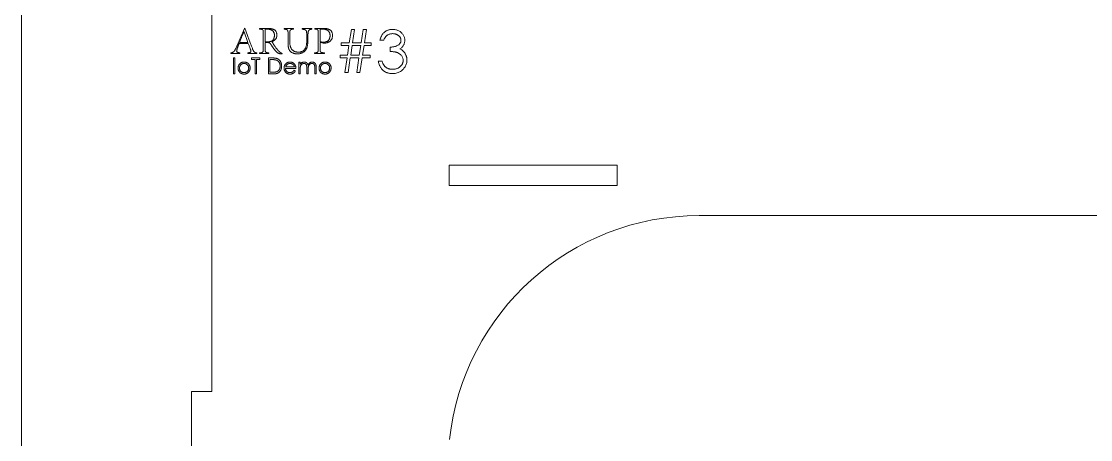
# Model space of a CAD drawing. Header units: millimetres. Extents: x 66 to 8082, y 89 to 5825.
# Drawn here: x 66 to 704, y 1328 to 1578 of the extents above; entities that cross this region are included whole.
import ezdxf

# ---------------------------------------------------------------- set-up
doc = ezdxf.new("R2010")
doc.units = ezdxf.units.MM
for name, color, linetype in [('CUT THROUGH- Inside Line', 5, 'Continuous'), ('CUT THROUGH- Outside Line', 3, 'Continuous'), ('FILL- 3mm', 1, 'Continuous')]:
    doc.layers.add(name, color=color, linetype=linetype)

msp = doc.modelspace()

# ---------------------------------------------------------------- linework, layer by layer
at = {"linetype": 'Continuous', "lineweight": 0}
msp.add_line((65.98, 3019.91), (65.98, 838.4), dxfattribs=at)
at = {"layer": 'CUT THROUGH- Inside Line', "linetype": 'Continuous', "lineweight": 15}
for p, q in [((421.73, 1492.32), (321.48, 1492.32)), ((321.48, 1492.32), (321.48, 1480.07)), ((421.73, 1480.07), (421.73, 1492.32)), ((321.48, 1480.07), (421.73, 1480.07))]:
    msp.add_line(p, q, dxfattribs=at)
at = {"layer": 'CUT THROUGH- Outside Line', "linetype": 'Continuous', "lineweight": 15}
for p, q in [((179.61, 1582.2), (179.61, 1357.2)), ((470.73, 1462.2), (1064.49, 1462.2)), ((167.61, 1357.2), (167.61, 1057.2)), ((179.61, 1357.2), (167.61, 1357.2))]:
    msp.add_line(p, q, dxfattribs=at)
msp.add_arc((470.73, 1312.2), 150, 90, 173.78945, dxfattribs=at)
at = {"layer": 'FILL- 3mm', "linetype": 'Continuous', "lineweight": 15}
for p, q in [((199.12, 1574), (193.95, 1562.04)), ((198.88, 1571.91), (198.93, 1571.91)), ((198.93, 1571.91), (201.25, 1565.54)), ((199.41, 1574.12), (199.12, 1574)), ((201.01, 1569.72), (199.41, 1574.12)), ((213.64, 1573.9), (208.26, 1573.9)), ((208.26, 1573.9), (208.26, 1573.59)), ((210.44, 1571.26), (210.45, 1561.69)), ((211.52, 1565.98), (211.52, 1572.9)), ((228.47, 1573.88), (222.89, 1573.88)), ((222.89, 1573.88), (222.89, 1573.51)), ((225.19, 1571.06), (225.2, 1565.08)), ((226.27, 1565.81), (226.27, 1571.06)), ((228.46, 1573.51), (228.47, 1573.88)), ((239.51, 1573.88), (233.65, 1573.88)), ((233.65, 1573.88), (233.65, 1573.51)), ((239.5, 1573.51), (239.51, 1573.88)), ((246.62, 1573.9), (241.16, 1573.9)), ((241.16, 1573.9), (241.16, 1573.59)), ((243.24, 1571.22), (243.25, 1561.75)), ((244.32, 1566.1), (244.32, 1572.84)), ((261.8, 1565.36), (263, 1573.41)), ((263, 1573.41), (264.95, 1573.41)), ((264.95, 1573.41), (263.74, 1565.36)), ((268.88, 1565.36), (270.09, 1573.41)), ((270.09, 1573.41), (272.04, 1573.41)), ((272.04, 1573.41), (270.83, 1565.36)), ((195.95, 1564.9), (201.46, 1564.91)), ((201.25, 1565.54), (196.24, 1565.54)), ((212.96, 1565.98), (211.52, 1565.98)), ((211.52, 1561.69), (211.52, 1565.57)), ((236.42, 1567.94), (236.42, 1566.69)), ((237.05, 1566.8), (237.06, 1567.94)), ((244.32, 1561.7), (244.32, 1565.6)), ((244.32, 1565.6), (246.26, 1565.15)), ((256.88, 1565.36), (261.8, 1565.36)), ((256.88, 1563.75), (256.88, 1565.36)), ((263.74, 1565.36), (268.88, 1565.36)), ((270.83, 1565.36), (274.93, 1565.36)), ((274.93, 1565.36), (274.93, 1563.75)), ((282.34, 1566.97), (280.08, 1566.97)), ((191.09, 1559.35), (191.09, 1558.98)), ((191.09, 1558.98), (196.5, 1558.98)), ((196.5, 1558.98), (196.5, 1559.35)), ((201.2, 1559.35), (201.2, 1558.98)), ((201.2, 1558.98), (206.66, 1558.98)), ((206.66, 1558.98), (206.66, 1559.35)), ((208.14, 1559.35), (208.14, 1558.98)), ((208.14, 1558.98), (213.74, 1558.98)), ((213.74, 1558.98), (213.74, 1559.35)), ((221.7, 1558.74), (221.78, 1558.93)), ((241.01, 1559.35), (241.01, 1558.98)), ((241.01, 1558.98), (246.96, 1558.98)), ((246.96, 1558.98), (246.96, 1559.35)), ((256.24, 1557.95), (260.68, 1557.95)), ((256.24, 1556.34), (256.24, 1557.95)), ((261.55, 1563.75), (256.88, 1563.75)), ((260.68, 1557.95), (261.55, 1563.75)), ((263.5, 1563.75), (262.63, 1557.95)), ((262.63, 1557.95), (267.77, 1557.95)), ((268.64, 1563.75), (263.5, 1563.75)), ((267.77, 1557.95), (268.64, 1563.75)), ((270.59, 1563.75), (269.72, 1557.95)), ((269.72, 1557.95), (274.28, 1557.95)), ((274.93, 1563.75), (270.59, 1563.75)), ((274.28, 1557.95), (274.28, 1556.34)), ((286.21, 1560.2), (286.21, 1562.78)), ((192.55, 1556.33), (193.4, 1556.33)), ((192.55, 1546.81), (192.55, 1556.33)), ((193.4, 1556.33), (193.4, 1546.81)), ((203.42, 1556.33), (208.42, 1556.33)), ((203.42, 1555.35), (203.42, 1556.33)), ((205.49, 1555.35), (203.42, 1555.35)), ((205.49, 1546.81), (205.49, 1555.35)), ((206.35, 1555.35), (206.35, 1546.81)), ((208.42, 1555.35), (206.35, 1555.35)), ((208.42, 1556.33), (208.42, 1555.35)), ((213.55, 1556.33), (215.48, 1556.33)), ((213.55, 1546.81), (213.55, 1556.33)), ((214.41, 1555.35), (214.41, 1547.78)), ((215.08, 1555.35), (214.41, 1555.35)), ((231.63, 1553.77), (232.48, 1553.77)), ((231.63, 1546.81), (231.63, 1553.77)), ((232.48, 1553.77), (232.48, 1552.56)), ((260.44, 1556.34), (256.24, 1556.34)), ((259.14, 1547.63), (260.44, 1556.34)), ((262.39, 1556.34), (261.09, 1547.63)), ((267.53, 1556.34), (262.39, 1556.34)), ((266.23, 1547.63), (267.53, 1556.34)), ((269.48, 1556.34), (268.17, 1547.63)), ((274.28, 1556.34), (269.48, 1556.34)), ((279.12, 1554.4), (281.37, 1554.4)), ((193.4, 1546.81), (192.55, 1546.81)), ((206.35, 1546.81), (205.49, 1546.81)), ((216.5, 1546.81), (213.55, 1546.81)), ((214.41, 1547.78), (215.5, 1547.78)), ((229.92, 1550.1), (223.69, 1550.1)), ((223.78, 1550.96), (229.06, 1550.96)), ((228.79, 1549), (229.55, 1548.6)), ((232.48, 1546.81), (231.63, 1546.81)), ((232.48, 1549.73), (232.48, 1546.81)), ((236.39, 1546.81), (236.39, 1550.34)), ((237.24, 1546.81), (236.39, 1546.81)), ((237.24, 1549.51), (237.24, 1546.81)), ((241.15, 1546.81), (241.15, 1550.58)), ((242.01, 1546.81), (241.15, 1546.81)), ((242.01, 1550.58), (242.01, 1546.81)), ((261.09, 1547.63), (259.14, 1547.63)), ((268.17, 1547.63), (266.23, 1547.63))]:
    msp.add_line(p, q, dxfattribs=at)
for points, knots in [([(196.24, 1565.54), (196.44, 1566.05), (196.85, 1567.1), (197.49, 1568.69), (198.17, 1570.3), (198.65, 1571.37), (198.88, 1571.91)], [0, 0, 0, 0, 0.239737, 0.490038, 0.745473, 1, 1, 1, 1]), ([(208.26, 1573.59), (208.37, 1573.59), (208.59, 1573.58), (208.9, 1573.55), (209.19, 1573.51), (209.43, 1573.45), (209.65, 1573.38), (209.83, 1573.31), (209.98, 1573.21), (210.1, 1573.11), (210.2, 1572.98), (210.27, 1572.82), (210.34, 1572.63), (210.39, 1572.41), (210.42, 1572.17), (210.44, 1571.89), (210.45, 1571.58), (210.45, 1571.37), (210.44, 1571.26)], [0, 0, 0, 0, 0.089186, 0.170664, 0.243625, 0.309343, 0.367389, 0.418052, 0.463292, 0.503694, 0.54379, 0.589223, 0.640229, 0.697066, 0.761835, 0.833317, 0.912662, 1, 1, 1, 1]), ([(211.52, 1572.9), (211.52, 1572.95), (211.52, 1573.05), (211.53, 1573.17), (211.55, 1573.27), (211.58, 1573.36), (211.64, 1573.43), (211.7, 1573.44), (211.73, 1573.44)], [0, 0, 0, 0, 0.238334, 0.438584, 0.593058, 0.707364, 0.867753, 1, 1, 1, 1]), ([(211.73, 1573.44), (211.79, 1573.45), (211.95, 1573.47), (212.22, 1573.48), (212.58, 1573.49), (212.84, 1573.49), (212.98, 1573.49)], [0, 0, 0, 0, 0.157258, 0.374293, 0.657019, 1, 1, 1, 1]), ([(212.98, 1573.49), (213.13, 1573.49), (213.43, 1573.49), (213.86, 1573.44), (214.27, 1573.37), (214.65, 1573.28), (215.01, 1573.15), (215.35, 1573), (215.66, 1572.82), (215.95, 1572.6), (216.21, 1572.36), (216.44, 1572.08), (216.63, 1571.77), (216.78, 1571.43), (216.91, 1571.05), (217, 1570.64), (217.05, 1570.2), (217.06, 1569.89), (217.07, 1569.74)], [0, 0, 0, 0, 0.071695, 0.140422, 0.20541, 0.267571, 0.327331, 0.385887, 0.442601, 0.498856, 0.554935, 0.610907, 0.667717, 0.726994, 0.789325, 0.855467, 0.925512, 1, 1, 1, 1]), ([(218.54, 1570.1), (218.53, 1570.29), (218.51, 1570.64), (218.42, 1571.15), (218.29, 1571.61), (218.12, 1572.02), (217.9, 1572.39), (217.63, 1572.7), (217.32, 1572.97), (216.97, 1573.19), (216.6, 1573.37), (216.21, 1573.53), (215.81, 1573.65), (215.39, 1573.75), (214.97, 1573.83), (214.54, 1573.88), (214.09, 1573.91), (213.79, 1573.9), (213.64, 1573.9)], [0, 0, 0, 0, 0.0780559, 0.1500811, 0.2173398, 0.2802933, 0.3400858, 0.3977363, 0.4549608, 0.5131013, 0.5724732, 0.6311642, 0.6908321, 0.7505059, 0.8113509, 0.8725118, 0.9358154, 1, 1, 1, 1]), ([(222.89, 1573.51), (223.01, 1573.5), (223.24, 1573.48), (223.57, 1573.45), (223.87, 1573.39), (224.13, 1573.34), (224.36, 1573.26), (224.55, 1573.18), (224.71, 1573.09), (224.84, 1572.98), (224.94, 1572.84), (225.02, 1572.68), (225.09, 1572.49), (225.14, 1572.26), (225.17, 1572), (225.2, 1571.72), (225.2, 1571.4), (225.2, 1571.17), (225.19, 1571.06)], [0, 0, 0, 0, 0.090003, 0.173003, 0.247225, 0.313439, 0.371782, 0.423583, 0.468644, 0.508396, 0.547847, 0.592715, 0.642189, 0.698905, 0.763354, 0.834173, 0.913261, 1, 1, 1, 1]), ([(226.27, 1571.06), (226.27, 1571.17), (226.26, 1571.38), (226.27, 1571.69), (226.29, 1571.97), (226.32, 1572.22), (226.37, 1572.45), (226.43, 1572.65), (226.51, 1572.82), (226.6, 1572.98), (226.72, 1573.1), (226.87, 1573.22), (227.06, 1573.3), (227.27, 1573.38), (227.52, 1573.43), (227.81, 1573.48), (228.12, 1573.5), (228.35, 1573.51), (228.46, 1573.51)], [0, 0, 0, 0, 0.083863, 0.161012, 0.2314, 0.296235, 0.353857, 0.406486, 0.454971, 0.497779, 0.540102, 0.586553, 0.637713, 0.695543, 0.759656, 0.831607, 0.911566, 1, 1, 1, 1]), ([(233.65, 1573.51), (233.85, 1573.49), (234.21, 1573.45), (234.71, 1573.35), (235.14, 1573.24), (235.49, 1573.09), (235.78, 1572.91), (236, 1572.7), (236.16, 1572.46), (236.21, 1572.28), (236.23, 1572.19)], [0, 0, 0, 0, 0.189029, 0.354137, 0.497237, 0.618134, 0.723504, 0.819328, 0.908684, 1, 1, 1, 1]), ([(236.23, 1572.19), (236.25, 1572.1), (236.29, 1571.9), (236.33, 1571.57), (236.37, 1571.19), (236.39, 1570.83), (236.4, 1570.51), (236.41, 1570.23), (236.41, 1569.92), (236.42, 1569.58), (236.42, 1569.21), (236.42, 1568.81), (236.42, 1568.39), (236.42, 1568.09), (236.42, 1567.94)], [0, 0, 0, 0, 0.065095, 0.142532, 0.233342, 0.336869, 0.395066, 0.460502, 0.53319, 0.61235, 0.698767, 0.792448, 0.89259, 1, 1, 1, 1]), ([(237.06, 1567.94), (237.06, 1568.09), (237.06, 1568.39), (237.06, 1568.82), (237.07, 1569.22), (237.08, 1569.59), (237.09, 1569.93), (237.1, 1570.24), (237.11, 1570.52), (237.13, 1570.84), (237.16, 1571.2), (237.21, 1571.58), (237.24, 1571.92), (237.28, 1572.12), (237.29, 1572.21)], [0, 0, 0, 0, 0.107482, 0.207874, 0.301049, 0.387819, 0.466561, 0.538882, 0.604013, 0.661977, 0.765154, 0.856416, 0.934115, 1, 1, 1, 1]), ([(237.29, 1572.21), (237.32, 1572.3), (237.37, 1572.47), (237.5, 1572.71), (237.7, 1572.92), (237.96, 1573.09), (238.27, 1573.24), (238.63, 1573.36), (239.05, 1573.45), (239.34, 1573.49), (239.5, 1573.51)], [0, 0, 0, 0, 0.098742, 0.197038, 0.299038, 0.410701, 0.533516, 0.671111, 0.826568, 1, 1, 1, 1]), ([(241.16, 1573.59), (241.27, 1573.59), (241.5, 1573.58), (241.82, 1573.56), (242.11, 1573.52), (242.35, 1573.46), (242.57, 1573.4), (242.74, 1573.31), (242.88, 1573.22), (242.99, 1573.1), (243.06, 1572.96), (243.13, 1572.8), (243.18, 1572.61), (243.22, 1572.39), (243.24, 1572.13), (243.26, 1571.85), (243.26, 1571.55), (243.25, 1571.33), (243.24, 1571.22)], [0, 0, 0, 0, 0.091823, 0.174655, 0.249137, 0.314644, 0.371658, 0.420916, 0.464281, 0.502637, 0.542405, 0.58743, 0.638062, 0.695737, 0.76096, 0.832988, 0.912921, 1, 1, 1, 1]), ([(244.32, 1572.84), (244.32, 1572.9), (244.32, 1573), (244.33, 1573.13), (244.35, 1573.24), (244.38, 1573.33), (244.44, 1573.42), (244.52, 1573.43), (244.56, 1573.44)], [0, 0, 0, 0, 0.233369, 0.42561, 0.57137, 0.677458, 0.840688, 1, 1, 1, 1]), ([(244.56, 1573.44), (244.62, 1573.45), (244.77, 1573.48), (245.04, 1573.49), (245.39, 1573.49), (245.65, 1573.49), (245.79, 1573.49)], [0, 0, 0, 0, 0.152156, 0.370009, 0.651579, 1, 1, 1, 1]), ([(245.79, 1573.49), (245.97, 1573.49), (246.33, 1573.49), (246.83, 1573.44), (247.31, 1573.38), (247.75, 1573.28), (248.15, 1573.15), (248.52, 1572.99), (248.86, 1572.79), (249.16, 1572.56), (249.42, 1572.31), (249.66, 1572.02), (249.85, 1571.7), (250.01, 1571.35), (250.14, 1570.97), (250.22, 1570.55), (250.28, 1570.11), (250.29, 1569.81), (250.29, 1569.65)], [0, 0, 0, 0, 0.080108, 0.154881, 0.225574, 0.291731, 0.354097, 0.413346, 0.470384, 0.525441, 0.579218, 0.633296, 0.688332, 0.744597, 0.803434, 0.865081, 0.930478, 1, 1, 1, 1]), ([(251.8, 1569.77), (251.78, 1570), (251.74, 1570.43), (251.63, 1571.05), (251.45, 1571.6), (251.22, 1572.09), (250.95, 1572.5), (250.61, 1572.85), (250.22, 1573.13), (249.78, 1573.33), (249.34, 1573.49), (248.9, 1573.62), (248.48, 1573.73), (248.08, 1573.82), (247.69, 1573.88), (247.32, 1573.91), (246.96, 1573.92), (246.73, 1573.91), (246.62, 1573.9)], [0, 0, 0, 0, 0.090341, 0.173096, 0.248427, 0.318243, 0.383933, 0.446503, 0.508952, 0.572273, 0.63542, 0.695699, 0.752926, 0.807211, 0.859058, 0.90827, 0.955024, 1, 1, 1, 1]), ([(280.08, 1566.97), (280.14, 1567.22), (280.26, 1567.72), (280.51, 1568.42), (280.78, 1569.09), (281.11, 1569.71), (281.47, 1570.29), (281.87, 1570.82), (282.31, 1571.31), (282.8, 1571.75), (283.31, 1572.14), (283.85, 1572.48), (284.41, 1572.77), (285, 1573.01), (285.61, 1573.19), (286.24, 1573.32), (286.9, 1573.4), (287.34, 1573.41), (287.57, 1573.41)], [0, 0, 0, 0, 0.072625, 0.141977, 0.208985, 0.273957, 0.336889, 0.398745, 0.460116, 0.520825, 0.580994, 0.640152, 0.698622, 0.757271, 0.816427, 0.876254, 0.937165, 1, 1, 1, 1]), ([(287.6, 1570.84), (287.31, 1570.83), (286.75, 1570.81), (285.94, 1570.64), (285.2, 1570.36), (284.62, 1570.04), (284.2, 1569.72), (283.9, 1569.44), (283.6, 1569.12), (283.33, 1568.76), (283.05, 1568.37), (282.8, 1567.94), (282.56, 1567.47), (282.41, 1567.14), (282.34, 1566.97)], [0, 0, 0, 0, 0.122712, 0.239685, 0.351816, 0.463766, 0.520818, 0.579448, 0.640604, 0.705298, 0.773634, 0.844669, 0.920057, 1, 1, 1, 1]), ([(287.57, 1573.41), (287.89, 1573.4), (288.54, 1573.38), (289.5, 1573.21), (290.42, 1572.92), (291.29, 1572.53), (292.1, 1572.05), (292.83, 1571.47), (293.45, 1570.82), (293.97, 1570.1), (294.38, 1569.32), (294.69, 1568.53), (294.87, 1567.71), (294.89, 1567.16), (294.91, 1566.88)], [0, 0, 0, 0, 0.090254, 0.17854, 0.266093, 0.354631, 0.441886, 0.525747, 0.608114, 0.690197, 0.770821, 0.848326, 0.924012, 1, 1, 1, 1]), ([(292.65, 1566.89), (292.65, 1567.03), (292.64, 1567.29), (292.57, 1567.67), (292.45, 1568.04), (292.3, 1568.39), (292.09, 1568.74), (291.85, 1569.06), (291.55, 1569.38), (291.22, 1569.67), (290.85, 1569.95), (290.46, 1570.18), (290.04, 1570.39), (289.59, 1570.55), (289.13, 1570.68), (288.64, 1570.77), (288.12, 1570.82), (287.77, 1570.83), (287.6, 1570.84)], [0, 0, 0, 0, 0.055275, 0.109966, 0.163247, 0.218076, 0.273301, 0.330909, 0.390995, 0.454176, 0.518862, 0.583311, 0.648517, 0.715031, 0.782502, 0.852323, 0.924928, 1, 1, 1, 1]), ([(194.52, 1560.51), (194.53, 1560.58), (194.55, 1560.72), (194.59, 1560.94), (194.64, 1561.18), (194.72, 1561.46), (194.8, 1561.76), (194.9, 1562.09), (195.02, 1562.44), (195.15, 1562.82), (195.28, 1563.19), (195.41, 1563.53), (195.52, 1563.84), (195.63, 1564.12), (195.72, 1564.37), (195.81, 1564.58), (195.88, 1564.75), (195.93, 1564.86), (195.95, 1564.9)], [0, 0, 0, 0, 0.041947, 0.090344, 0.145164, 0.20664, 0.273719, 0.348475, 0.429094, 0.517, 0.603745, 0.683693, 0.754942, 0.819405, 0.876131, 0.92513, 0.966413, 1, 1, 1, 1]), ([(204.08, 1561.63), (203.96, 1561.92), (203.72, 1562.53), (203.37, 1563.45), (202.99, 1564.42), (202.47, 1565.78), (201.81, 1567.55), (201.28, 1568.99), (201.01, 1569.72)], [0, 0, 0, 0, 0.109387, 0.22402, 0.343819, 0.468869, 0.729107, 1, 1, 1, 1]), ([(201.46, 1564.91), (201.57, 1564.64), (201.77, 1564.12), (202.08, 1563.36), (202.34, 1562.66), (202.54, 1562.11), (202.69, 1561.7), (202.78, 1561.42), (202.86, 1561.17), (202.93, 1560.94), (202.98, 1560.74), (203.02, 1560.56), (203.04, 1560.4), (203.05, 1560.3), (203.05, 1560.26)], [0, 0, 0, 0, 0.176474, 0.34096, 0.49316, 0.633843, 0.69831, 0.757907, 0.811332, 0.859943, 0.902436, 0.940219, 0.972697, 1, 1, 1, 1]), ([(211.52, 1565.57), (211.75, 1565.57), (212.17, 1565.57), (212.77, 1565.56), (213.27, 1565.51), (213.69, 1565.46), (214.04, 1565.36), (214.35, 1565.2), (214.62, 1564.98), (214.75, 1564.79), (214.82, 1564.7)], [0, 0, 0, 0, 0.1924351, 0.3579991, 0.4979915, 0.6127004, 0.7110355, 0.8065771, 0.9008212, 1, 1, 1, 1]), ([(215.84, 1566.72), (215.76, 1566.65), (215.59, 1566.52), (215.31, 1566.36), (215, 1566.24), (214.67, 1566.14), (214.29, 1566.06), (213.88, 1566.01), (213.43, 1565.98), (213.12, 1565.98), (212.96, 1565.98)], [0, 0, 0, 0, 0.102808, 0.207293, 0.316422, 0.431051, 0.554733, 0.690534, 0.838076, 1, 1, 1, 1]), ([(214.82, 1564.7), (214.93, 1564.53), (215.14, 1564.19), (215.45, 1563.7), (215.74, 1563.23), (216.03, 1562.8), (216.31, 1562.38), (216.58, 1561.99), (216.84, 1561.63), (217.1, 1561.29), (217.34, 1560.98), (217.57, 1560.69), (217.8, 1560.43), (218.02, 1560.2), (218.22, 1559.99), (218.42, 1559.8), (218.61, 1559.65), (218.85, 1559.47), (219.14, 1559.29), (219.49, 1559.1), (219.85, 1558.95), (220.22, 1558.84), (220.58, 1558.76), (220.96, 1558.72), (221.33, 1558.7), (221.58, 1558.73), (221.7, 1558.74)], [0, 0, 0, 0, 0.062761, 0.1230248, 0.1801147, 0.2349172, 0.2865549, 0.3357308, 0.3822507, 0.4257654, 0.4667137, 0.5049834, 0.5408846, 0.5739469, 0.6044643, 0.6322247, 0.6577979, 0.6807689, 0.7237171, 0.7651963, 0.805335, 0.8450388, 0.8837251, 0.9221276, 0.9610189, 1, 1, 1, 1]), ([(215.65, 1565.93), (215.87, 1566.04), (216.3, 1566.25), (216.87, 1566.64), (217.37, 1567.07), (217.72, 1567.46), (217.96, 1567.81), (218.11, 1568.09), (218.25, 1568.38), (218.35, 1568.69), (218.43, 1569.02), (218.5, 1569.37), (218.53, 1569.73), (218.54, 1569.98), (218.54, 1570.1)], [0, 0, 0, 0, 0.135396, 0.262394, 0.382767, 0.499489, 0.55717, 0.615544, 0.674757, 0.735295, 0.79761, 0.862855, 0.929997, 1, 1, 1, 1]), ([(217.76, 1562.7), (217.56, 1562.98), (217.15, 1563.55), (216.67, 1564.29), (216.29, 1564.87), (216.04, 1565.27), (215.83, 1565.62), (215.71, 1565.83), (215.65, 1565.93)], [0, 0, 0, 0, 0.264867, 0.54572, 0.683206, 0.804151, 0.910553, 1, 1, 1, 1]), ([(217.07, 1569.74), (217.06, 1569.57), (217.05, 1569.24), (216.99, 1568.77), (216.89, 1568.34), (216.76, 1567.94), (216.59, 1567.58), (216.37, 1567.25), (216.13, 1566.96), (215.94, 1566.8), (215.84, 1566.72)], [0, 0, 0, 0, 0.148963, 0.288773, 0.419547, 0.543302, 0.661823, 0.776024, 0.888114, 1, 1, 1, 1]), ([(225.2, 1565.08), (225.2, 1564.92), (225.19, 1564.61), (225.22, 1564.15), (225.25, 1563.71), (225.3, 1563.3), (225.35, 1562.91), (225.43, 1562.55), (225.51, 1562.21), (225.65, 1561.8), (225.84, 1561.32), (226.14, 1560.8), (226.49, 1560.34), (226.77, 1560.09), (226.91, 1559.96)], [0, 0, 0, 0, 0.086568, 0.169157, 0.246935, 0.32071, 0.391069, 0.457123, 0.519993, 0.578799, 0.690292, 0.796752, 0.898977, 1, 1, 1, 1]), ([(231.43, 1559.79), (231.23, 1559.8), (230.85, 1559.8), (230.28, 1559.87), (229.76, 1559.98), (229.26, 1560.13), (228.8, 1560.34), (228.38, 1560.59), (227.99, 1560.89), (227.63, 1561.23), (227.31, 1561.63), (227.03, 1562.07), (226.8, 1562.57), (226.61, 1563.12), (226.46, 1563.72), (226.35, 1564.37), (226.28, 1565.08), (226.27, 1565.56), (226.27, 1565.81)], [0, 0, 0, 0, 0.065293, 0.127563, 0.186583, 0.243468, 0.298678, 0.352952, 0.406835, 0.461045, 0.516632, 0.573908, 0.634335, 0.6983, 0.766403, 0.839078, 0.916858, 1, 1, 1, 1]), ([(236.42, 1566.69), (236.42, 1566.44), (236.41, 1565.94), (236.36, 1565.22), (236.28, 1564.53), (236.16, 1563.89), (236, 1563.28), (235.8, 1562.72), (235.57, 1562.19), (235.31, 1561.7), (235, 1561.26), (234.63, 1560.88), (234.22, 1560.55), (233.76, 1560.28), (233.24, 1560.07), (232.68, 1559.92), (232.07, 1559.82), (231.65, 1559.8), (231.43, 1559.79)], [0, 0, 0, 0, 0.078613, 0.153361, 0.224569, 0.292114, 0.356356, 0.417999, 0.4773, 0.53451, 0.589774, 0.643765, 0.697606, 0.752347, 0.809181, 0.868781, 0.932054, 1, 1, 1, 1]), ([(235.18, 1560.43), (235.27, 1560.52), (235.44, 1560.71), (235.68, 1561.01), (235.9, 1561.32), (236.1, 1561.65), (236.28, 1561.99), (236.43, 1562.34), (236.56, 1562.7), (236.72, 1563.21), (236.86, 1563.91), (236.98, 1564.8), (237.05, 1565.78), (237.05, 1566.45), (237.05, 1566.8)], [0, 0, 0, 0, 0.056676, 0.112911, 0.168237, 0.223863, 0.2795, 0.335645, 0.392355, 0.449709, 0.570812, 0.702501, 0.845378, 1, 1, 1, 1]), ([(246.37, 1565.74), (246.24, 1565.74), (245.99, 1565.75), (245.63, 1565.77), (245.31, 1565.81), (245.03, 1565.87), (244.8, 1565.93), (244.61, 1565.99), (244.45, 1566.04), (244.36, 1566.08), (244.32, 1566.1)], [0, 0, 0, 0, 0.191776, 0.364164, 0.51615, 0.649798, 0.763446, 0.860885, 0.939123, 1, 1, 1, 1]), ([(246.26, 1565.15), (246.41, 1565.13), (246.71, 1565.11), (247.17, 1565.12), (247.63, 1565.17), (248.08, 1565.26), (248.54, 1565.4), (248.99, 1565.57), (249.44, 1565.79), (249.88, 1566.04), (250.31, 1566.33), (250.68, 1566.68), (251, 1567.08), (251.27, 1567.53), (251.49, 1568.02), (251.65, 1568.56), (251.76, 1569.15), (251.79, 1569.56), (251.8, 1569.77)], [0, 0, 0, 0, 0.055962, 0.111923, 0.168224, 0.2249, 0.282396, 0.341379, 0.402344, 0.465268, 0.528643, 0.590537, 0.652425, 0.715621, 0.780968, 0.849504, 0.92227, 1, 1, 1, 1]), ([(250.29, 1569.65), (250.28, 1569.48), (250.27, 1569.16), (250.21, 1568.69), (250.11, 1568.26), (249.99, 1567.86), (249.83, 1567.5), (249.64, 1567.17), (249.41, 1566.89), (249.14, 1566.64), (248.86, 1566.42), (248.55, 1566.24), (248.23, 1566.08), (247.89, 1565.95), (247.54, 1565.85), (247.17, 1565.78), (246.78, 1565.74), (246.51, 1565.74), (246.37, 1565.74)], [0, 0, 0, 0, 0.07992, 0.154833, 0.224848, 0.290191, 0.35257, 0.412375, 0.470335, 0.527556, 0.58451, 0.640943, 0.697653, 0.754908, 0.813394, 0.873428, 0.935483, 1, 1, 1, 1]), ([(286.21, 1562.78), (286.52, 1562.79), (287.13, 1562.8), (288.02, 1562.92), (288.87, 1563.09), (289.66, 1563.36), (290.38, 1563.67), (291.01, 1564.02), (291.53, 1564.42), (291.95, 1564.87), (292.26, 1565.34), (292.49, 1565.84), (292.62, 1566.36), (292.64, 1566.72), (292.65, 1566.89)], [0, 0, 0, 0, 0.110166, 0.215787, 0.318027, 0.417574, 0.51165, 0.596162, 0.672935, 0.74367, 0.810677, 0.874059, 0.936696, 1, 1, 1, 1]), ([(294.91, 1566.88), (294.9, 1566.62), (294.88, 1566.1), (294.74, 1565.34), (294.51, 1564.62), (294.19, 1563.95), (293.77, 1563.32), (293.26, 1562.73), (292.66, 1562.19), (292.2, 1561.87), (291.97, 1561.71)], [0, 0, 0, 0, 0.128068, 0.250608, 0.37063, 0.490072, 0.610375, 0.734313, 0.863217, 1, 1, 1, 1]), ([(193.95, 1562.04), (193.9, 1561.91), (193.81, 1561.67), (193.66, 1561.34), (193.52, 1561.04), (193.37, 1560.77), (193.23, 1560.53), (193.1, 1560.33), (192.96, 1560.16), (192.78, 1559.97), (192.5, 1559.77), (192.1, 1559.6), (191.63, 1559.45), (191.28, 1559.39), (191.09, 1559.35)], [0, 0, 0, 0, 0.094873, 0.181732, 0.261555, 0.334075, 0.399077, 0.45743, 0.50921, 0.554943, 0.645163, 0.748078, 0.865624, 1, 1, 1, 1]), ([(196.5, 1559.35), (196.35, 1559.38), (196.05, 1559.42), (195.65, 1559.51), (195.31, 1559.6), (195.02, 1559.7), (194.79, 1559.83), (194.63, 1560.02), (194.54, 1560.25), (194.53, 1560.42), (194.52, 1560.51)], [0, 0, 0, 0, 0.187801, 0.350163, 0.489421, 0.607119, 0.70652, 0.797929, 0.893446, 1, 1, 1, 1]), ([(203.05, 1560.26), (203.05, 1560.19), (203.05, 1560.07), (202.96, 1559.89), (202.82, 1559.75), (202.62, 1559.65), (202.36, 1559.56), (202.04, 1559.49), (201.64, 1559.41), (201.35, 1559.37), (201.2, 1559.35)], [0, 0, 0, 0, 0.086006, 0.165252, 0.249477, 0.345889, 0.463722, 0.611502, 0.7903, 1, 1, 1, 1]), ([(206.66, 1559.35), (206.47, 1559.38), (206.13, 1559.43), (205.67, 1559.56), (205.29, 1559.71), (204.99, 1559.92), (204.75, 1560.22), (204.53, 1560.59), (204.29, 1561.07), (204.15, 1561.43), (204.08, 1561.63)], [0, 0, 0, 0, 0.15008, 0.277766, 0.385014, 0.475869, 0.56967, 0.68801, 0.830304, 1, 1, 1, 1]), ([(210.45, 1561.69), (210.45, 1561.58), (210.45, 1561.37), (210.45, 1561.08), (210.42, 1560.81), (210.39, 1560.57), (210.33, 1560.35), (210.27, 1560.16), (210.19, 1560), (210.09, 1559.86), (209.96, 1559.74), (209.8, 1559.65), (209.61, 1559.56), (209.38, 1559.49), (209.12, 1559.43), (208.82, 1559.4), (208.49, 1559.36), (208.26, 1559.36), (208.14, 1559.35)], [0, 0, 0, 0, 0.082487, 0.15725, 0.225311, 0.286895, 0.342333, 0.392905, 0.437998, 0.479723, 0.52153, 0.567592, 0.620891, 0.679996, 0.74768, 0.823146, 0.90781, 1, 1, 1, 1]), ([(213.74, 1559.35), (213.62, 1559.36), (213.4, 1559.36), (213.08, 1559.4), (212.79, 1559.43), (212.54, 1559.49), (212.32, 1559.56), (212.14, 1559.65), (211.98, 1559.74), (211.86, 1559.86), (211.77, 1560), (211.69, 1560.16), (211.62, 1560.35), (211.57, 1560.56), (211.54, 1560.81), (211.51, 1561.08), (211.51, 1561.37), (211.52, 1561.58), (211.52, 1561.69)], [0, 0, 0, 0, 0.0908996, 0.1728545, 0.2472059, 0.3136581, 0.3722597, 0.4242137, 0.4704521, 0.5124596, 0.5545138, 0.6001103, 0.6516999, 0.7082538, 0.7709446, 0.8403759, 0.9166425, 1, 1, 1, 1]), ([(221.78, 1558.93), (221.7, 1558.96), (221.53, 1559.02), (221.29, 1559.13), (221.04, 1559.27), (220.79, 1559.45), (220.53, 1559.64), (220.27, 1559.87), (220, 1560.12), (219.65, 1560.49), (219.2, 1560.97), (218.7, 1561.55), (218.21, 1562.12), (217.91, 1562.51), (217.76, 1562.7)], [0, 0, 0, 0, 0.0454515, 0.0931833, 0.1442869, 0.1985145, 0.2566164, 0.3187003, 0.384592, 0.4543782, 0.5962337, 0.7343844, 0.8691901, 1, 1, 1, 1]), ([(226.91, 1559.96), (227.05, 1559.85), (227.33, 1559.65), (227.78, 1559.39), (228.25, 1559.18), (228.74, 1559.02), (229.24, 1558.9), (229.76, 1558.82), (230.28, 1558.77), (230.63, 1558.76), (230.81, 1558.76)], [0, 0, 0, 0, 0.126393, 0.250263, 0.373692, 0.497554, 0.62188, 0.746855, 0.872432, 1, 1, 1, 1]), ([(230.81, 1558.76), (231.02, 1558.77), (231.43, 1558.78), (232.05, 1558.87), (232.65, 1559), (233.22, 1559.19), (233.78, 1559.43), (234.29, 1559.72), (234.76, 1560.04), (235.04, 1560.3), (235.18, 1560.43)], [0, 0, 0, 0, 0.131422, 0.260386, 0.387623, 0.515359, 0.641317, 0.763061, 0.882086, 1, 1, 1, 1]), ([(243.25, 1561.75), (243.25, 1561.64), (243.25, 1561.42), (243.25, 1561.12), (243.22, 1560.85), (243.19, 1560.6), (243.14, 1560.38), (243.08, 1560.18), (243, 1560.02), (242.9, 1559.87), (242.78, 1559.76), (242.63, 1559.65), (242.44, 1559.57), (242.22, 1559.5), (241.96, 1559.44), (241.68, 1559.39), (241.36, 1559.37), (241.13, 1559.36), (241.01, 1559.35)], [0, 0, 0, 0, 0.084535, 0.161323, 0.231379, 0.294793, 0.352137, 0.403725, 0.449372, 0.491472, 0.532806, 0.579263, 0.631175, 0.689935, 0.755322, 0.828611, 0.91004, 1, 1, 1, 1]), ([(246.96, 1559.35), (246.81, 1559.36), (246.54, 1559.37), (246.16, 1559.41), (245.82, 1559.45), (245.52, 1559.51), (245.25, 1559.58), (245.03, 1559.67), (244.85, 1559.76), (244.71, 1559.87), (244.6, 1560.01), (244.51, 1560.17), (244.43, 1560.36), (244.38, 1560.57), (244.34, 1560.81), (244.32, 1561.08), (244.31, 1561.38), (244.32, 1561.59), (244.32, 1561.7)], [0, 0, 0, 0, 0.100639, 0.190883, 0.272537, 0.344476, 0.408321, 0.462911, 0.510733, 0.551582, 0.591292, 0.633375, 0.680589, 0.732438, 0.789945, 0.853358, 0.923847, 1, 1, 1, 1]), ([(293.94, 1554.88), (293.93, 1555.12), (293.91, 1555.59), (293.74, 1556.27), (293.46, 1556.94), (293.08, 1557.56), (292.61, 1558.14), (292.06, 1558.66), (291.43, 1559.09), (290.85, 1559.38), (290.33, 1559.58), (289.89, 1559.72), (289.4, 1559.83), (288.86, 1559.94), (288.26, 1560.03), (287.62, 1560.1), (286.93, 1560.16), (286.45, 1560.19), (286.21, 1560.2)], [0, 0, 0, 0, 0.066909, 0.133485, 0.201035, 0.271234, 0.34288, 0.413836, 0.485977, 0.56023, 0.599884, 0.644055, 0.691892, 0.744688, 0.801492, 0.862858, 0.929328, 1, 1, 1, 1]), ([(291.97, 1561.71), (292.24, 1561.58), (292.77, 1561.33), (293.49, 1560.83), (294.15, 1560.25), (294.51, 1559.79), (294.69, 1559.57)], [0, 0, 0, 0, 0.25388, 0.503009, 0.750291, 1, 1, 1, 1]), ([(294.69, 1559.57), (294.82, 1559.4), (295.06, 1559.07), (295.35, 1558.55), (295.62, 1558.01), (295.83, 1557.46), (295.99, 1556.89), (296.11, 1556.31), (296.18, 1555.71), (296.19, 1555.3), (296.2, 1555.1)], [0, 0, 0, 0, 0.128136, 0.254173, 0.378112, 0.501712, 0.623986, 0.747096, 0.872875, 1, 1, 1, 1]), ([(195.36, 1550.27), (195.36, 1550.38), (195.37, 1550.61), (195.41, 1550.95), (195.49, 1551.28), (195.59, 1551.6), (195.73, 1551.9), (195.89, 1552.19), (196.09, 1552.47), (196.24, 1552.65), (196.31, 1552.74)], [0, 0, 0, 0, 0.1289191, 0.2552377, 0.3786786, 0.5010879, 0.6227137, 0.7462408, 0.871589, 1, 1, 1, 1]), ([(198.96, 1553.03), (198.87, 1553.03), (198.69, 1553.03), (198.42, 1552.99), (198.16, 1552.92), (197.91, 1552.83), (197.67, 1552.72), (197.44, 1552.58), (197.22, 1552.41), (197.02, 1552.23), (196.83, 1552.02), (196.67, 1551.8), (196.53, 1551.57), (196.41, 1551.33), (196.32, 1551.08), (196.26, 1550.81), (196.22, 1550.54), (196.22, 1550.36), (196.21, 1550.26)], [0, 0, 0, 0, 0.063846, 0.126044, 0.187165, 0.247399, 0.30838, 0.36978, 0.432584, 0.497641, 0.562401, 0.625557, 0.687332, 0.748313, 0.809791, 0.871768, 0.934836, 1, 1, 1, 1]), ([(196.31, 1552.74), (196.4, 1552.83), (196.57, 1553.01), (196.87, 1553.24), (197.17, 1553.44), (197.5, 1553.61), (197.84, 1553.73), (198.2, 1553.82), (198.58, 1553.88), (198.83, 1553.89), (198.96, 1553.89)], [0, 0, 0, 0, 0.128498, 0.252713, 0.374819, 0.496436, 0.617911, 0.741288, 0.8687, 1, 1, 1, 1]), ([(198.96, 1553.89), (199.09, 1553.89), (199.35, 1553.88), (199.73, 1553.82), (200.08, 1553.73), (200.43, 1553.61), (200.75, 1553.44), (201.06, 1553.25), (201.35, 1553.01), (201.52, 1552.83), (201.61, 1552.74)], [0, 0, 0, 0, 0.131751, 0.258332, 0.382134, 0.503804, 0.624693, 0.746871, 0.871514, 1, 1, 1, 1]), ([(201.71, 1550.26), (201.71, 1550.36), (201.7, 1550.54), (201.66, 1550.81), (201.6, 1551.08), (201.51, 1551.33), (201.39, 1551.57), (201.25, 1551.8), (201.09, 1552.02), (200.9, 1552.22), (200.69, 1552.41), (200.47, 1552.58), (200.25, 1552.72), (200.01, 1552.84), (199.76, 1552.92), (199.5, 1552.99), (199.23, 1553.03), (199.05, 1553.03), (198.96, 1553.03)], [0, 0, 0, 0, 0.065185, 0.128274, 0.19027, 0.251768, 0.312769, 0.374793, 0.43797, 0.503047, 0.568125, 0.63095, 0.692369, 0.752973, 0.813641, 0.874355, 0.936573, 1, 1, 1, 1]), ([(201.61, 1552.74), (201.68, 1552.65), (201.84, 1552.48), (202.03, 1552.2), (202.2, 1551.91), (202.33, 1551.6), (202.43, 1551.28), (202.51, 1550.96), (202.55, 1550.62), (202.56, 1550.38), (202.56, 1550.27)], [0, 0, 0, 0, 0.128157, 0.253834, 0.376506, 0.498534, 0.621368, 0.744565, 0.870634, 1, 1, 1, 1]), ([(218, 1555.09), (217.92, 1555.11), (217.75, 1555.16), (217.48, 1555.21), (217.17, 1555.25), (216.82, 1555.29), (216.43, 1555.32), (216.01, 1555.34), (215.56, 1555.35), (215.24, 1555.35), (215.08, 1555.35)], [0, 0, 0, 0, 0.084319, 0.179285, 0.286583, 0.405111, 0.535593, 0.67819, 0.832976, 1, 1, 1, 1]), ([(215.48, 1556.33), (215.64, 1556.33), (215.97, 1556.33), (216.43, 1556.31), (216.87, 1556.29), (217.26, 1556.25), (217.62, 1556.2), (217.95, 1556.14), (218.24, 1556.07), (218.41, 1556.01), (218.5, 1555.99)], [0, 0, 0, 0, 0.164289, 0.317406, 0.458844, 0.589367, 0.707831, 0.81577, 0.91288, 1, 1, 1, 1]), ([(221.37, 1551.45), (221.37, 1551.33), (221.36, 1551.1), (221.33, 1550.76), (221.29, 1550.42), (221.22, 1550.1), (221.14, 1549.79), (221.03, 1549.49), (220.91, 1549.2), (220.77, 1548.93), (220.61, 1548.67), (220.45, 1548.42), (220.27, 1548.19), (220.08, 1547.98), (219.88, 1547.79), (219.66, 1547.62), (219.44, 1547.46), (219.2, 1547.32), (218.95, 1547.19), (218.67, 1547.09), (218.37, 1547), (218.04, 1546.93), (217.69, 1546.87), (217.32, 1546.83), (216.92, 1546.81), (216.65, 1546.81), (216.5, 1546.81)], [0, 0, 0, 0, 0.046081, 0.090807, 0.134295, 0.177024, 0.218823, 0.260244, 0.30108, 0.341614, 0.381583, 0.42012, 0.458075, 0.494738, 0.531195, 0.566934, 0.602713, 0.638327, 0.674853, 0.713467, 0.754442, 0.797815, 0.843989, 0.893072, 0.944963, 1, 1, 1, 1]), ([(220.51, 1551.45), (220.51, 1551.56), (220.51, 1551.78), (220.47, 1552.1), (220.42, 1552.41), (220.35, 1552.71), (220.26, 1552.99), (220.14, 1553.26), (220.01, 1553.52), (219.85, 1553.77), (219.68, 1554), (219.49, 1554.21), (219.28, 1554.41), (219.06, 1554.58), (218.82, 1554.74), (218.56, 1554.88), (218.29, 1554.99), (218.1, 1555.05), (218, 1555.09)], [0, 0, 0, 0, 0.070151, 0.137813, 0.203226, 0.267174, 0.330024, 0.391794, 0.453084, 0.514334, 0.575, 0.634865, 0.694116, 0.753442, 0.813126, 0.87408, 0.936007, 1, 1, 1, 1]), ([(218.22, 1548.02), (218.31, 1548.06), (218.48, 1548.12), (218.73, 1548.23), (218.96, 1548.36), (219.18, 1548.5), (219.38, 1548.67), (219.57, 1548.85), (219.75, 1549.05), (219.9, 1549.26), (220.05, 1549.49), (220.17, 1549.74), (220.28, 1549.99), (220.36, 1550.26), (220.43, 1550.54), (220.48, 1550.83), (220.51, 1551.14), (220.51, 1551.34), (220.51, 1551.45)], [0, 0, 0, 0, 0.062415, 0.123338, 0.183125, 0.241783, 0.300579, 0.35968, 0.418882, 0.479531, 0.540851, 0.602303, 0.664463, 0.727806, 0.792895, 0.859672, 0.928464, 1, 1, 1, 1]), ([(218.5, 1555.99), (218.61, 1555.94), (218.83, 1555.86), (219.14, 1555.71), (219.43, 1555.53), (219.7, 1555.33), (219.96, 1555.1), (220.2, 1554.86), (220.41, 1554.59), (220.61, 1554.3), (220.79, 1554), (220.95, 1553.68), (221.08, 1553.34), (221.18, 1552.99), (221.27, 1552.62), (221.32, 1552.24), (221.36, 1551.85), (221.37, 1551.58), (221.37, 1551.45)], [0, 0, 0, 0, 0.061545, 0.121694, 0.181155, 0.239875, 0.298702, 0.357647, 0.417605, 0.478494, 0.540407, 0.602345, 0.665004, 0.728559, 0.793651, 0.860534, 0.929236, 1, 1, 1, 1]), ([(222.83, 1550.27), (222.84, 1550.37), (222.84, 1550.59), (222.88, 1550.9), (222.94, 1551.2), (223.03, 1551.5), (223.14, 1551.79), (223.28, 1552.07), (223.44, 1552.34), (223.57, 1552.51), (223.64, 1552.59)], [0, 0, 0, 0, 0.128045, 0.253768, 0.377428, 0.500551, 0.623296, 0.746578, 0.872348, 1, 1, 1, 1]), ([(223.64, 1552.59), (223.72, 1552.69), (223.89, 1552.9), (224.18, 1553.16), (224.49, 1553.39), (224.82, 1553.57), (225.18, 1553.71), (225.55, 1553.82), (225.95, 1553.88), (226.22, 1553.88), (226.36, 1553.89)], [0, 0, 0, 0, 0.128835, 0.253589, 0.374643, 0.49534, 0.616325, 0.739759, 0.866842, 1, 1, 1, 1]), ([(224.61, 1552.38), (224.56, 1552.34), (224.47, 1552.26), (224.35, 1552.11), (224.23, 1551.96), (224.12, 1551.79), (224.02, 1551.6), (223.93, 1551.4), (223.85, 1551.18), (223.8, 1551.03), (223.78, 1550.96)], [0, 0, 0, 0, 0.109984, 0.22258, 0.3385, 0.458709, 0.585535, 0.717518, 0.854667, 1, 1, 1, 1]), ([(226.4, 1553.03), (226.31, 1553.03), (226.15, 1553.03), (225.9, 1553), (225.66, 1552.95), (225.43, 1552.87), (225.21, 1552.78), (225, 1552.67), (224.8, 1552.54), (224.67, 1552.43), (224.61, 1552.38)], [0, 0, 0, 0, 0.131092, 0.259141, 0.384162, 0.505992, 0.629098, 0.750669, 0.874039, 1, 1, 1, 1]), ([(226.36, 1553.89), (226.5, 1553.88), (226.78, 1553.88), (227.19, 1553.81), (227.57, 1553.7), (227.94, 1553.55), (228.28, 1553.36), (228.6, 1553.12), (228.9, 1552.84), (229.07, 1552.63), (229.16, 1552.52)], [0, 0, 0, 0, 0.13204, 0.259033, 0.38188, 0.502258, 0.622752, 0.744743, 0.870109, 1, 1, 1, 1]), ([(229.06, 1550.96), (229.03, 1551.07), (228.97, 1551.29), (228.84, 1551.59), (228.7, 1551.86), (228.53, 1552.09), (228.34, 1552.3), (228.13, 1552.48), (227.88, 1552.64), (227.61, 1552.78), (227.32, 1552.89), (227.02, 1552.97), (226.71, 1553.03), (226.5, 1553.03), (226.4, 1553.03)], [0, 0, 0, 0, 0.09624, 0.185231, 0.267501, 0.3444, 0.419595, 0.496891, 0.576638, 0.660268, 0.745387, 0.83004, 0.914474, 1, 1, 1, 1]), ([(229.16, 1552.52), (229.22, 1552.44), (229.34, 1552.27), (229.49, 1552), (229.62, 1551.73), (229.72, 1551.43), (229.81, 1551.12), (229.87, 1550.79), (229.91, 1550.45), (229.91, 1550.22), (229.92, 1550.1)], [0, 0, 0, 0, 0.118522, 0.236255, 0.356174, 0.47725, 0.60154, 0.729618, 0.862158, 1, 1, 1, 1]), ([(232.48, 1552.56), (232.56, 1552.66), (232.71, 1552.86), (232.95, 1553.13), (233.19, 1553.36), (233.36, 1553.48), (233.45, 1553.54)], [0, 0, 0, 0, 0.283595, 0.543395, 0.780646, 1, 1, 1, 1]), ([(234.73, 1553.03), (234.63, 1553.03), (234.42, 1553.02), (234.12, 1552.95), (233.83, 1552.83), (233.55, 1552.67), (233.29, 1552.47), (233.07, 1552.23), (232.88, 1551.96), (232.76, 1551.71), (232.68, 1551.49), (232.63, 1551.3), (232.58, 1551.09), (232.55, 1550.86), (232.51, 1550.61), (232.5, 1550.33), (232.48, 1550.04), (232.48, 1549.84), (232.48, 1549.73)], [0, 0, 0, 0, 0.068677, 0.136871, 0.206114, 0.277538, 0.349772, 0.421251, 0.492911, 0.567027, 0.606614, 0.649704, 0.697303, 0.749086, 0.804881, 0.865485, 0.930237, 1, 1, 1, 1]), ([(233.45, 1553.54), (233.56, 1553.59), (233.79, 1553.7), (234.14, 1553.81), (234.51, 1553.87), (234.76, 1553.88), (234.88, 1553.89)], [0, 0, 0, 0, 0.2537341, 0.5030351, 0.7500136, 1, 1, 1, 1]), ([(236.39, 1550.34), (236.39, 1550.44), (236.39, 1550.64), (236.38, 1550.91), (236.37, 1551.16), (236.35, 1551.39), (236.33, 1551.59), (236.3, 1551.76), (236.27, 1551.91), (236.22, 1552.08), (236.14, 1552.26), (236.02, 1552.45), (235.86, 1552.62), (235.68, 1552.77), (235.47, 1552.89), (235.24, 1552.97), (234.99, 1553.02), (234.82, 1553.03), (234.73, 1553.03)], [0, 0, 0, 0, 0.08253, 0.158779, 0.227738, 0.289946, 0.345499, 0.393896, 0.436374, 0.472122, 0.536384, 0.599078, 0.661948, 0.726311, 0.791771, 0.858647, 0.927305, 1, 1, 1, 1]), ([(234.88, 1553.89), (234.97, 1553.89), (235.13, 1553.88), (235.38, 1553.84), (235.62, 1553.78), (235.85, 1553.69), (236.06, 1553.58), (236.26, 1553.46), (236.44, 1553.32), (236.6, 1553.16), (236.74, 1552.97), (236.87, 1552.75), (236.99, 1552.49), (237.06, 1552.31), (237.1, 1552.21)], [0, 0, 0, 0, 0.084152, 0.166532, 0.248836, 0.331246, 0.412957, 0.490494, 0.566156, 0.639987, 0.716765, 0.802144, 0.895833, 1, 1, 1, 1]), ([(237.1, 1552.21), (237.13, 1552.27), (237.21, 1552.41), (237.33, 1552.59), (237.46, 1552.77), (237.6, 1552.93), (237.74, 1553.08), (237.89, 1553.22), (238.04, 1553.35), (238.26, 1553.5), (238.54, 1553.65), (238.9, 1553.79), (239.27, 1553.87), (239.52, 1553.88), (239.65, 1553.89)], [0, 0, 0, 0, 0.071766, 0.141226, 0.209116, 0.27484, 0.339483, 0.402476, 0.464942, 0.526833, 0.647415, 0.765562, 0.881615, 1, 1, 1, 1]), ([(239.5, 1553.03), (239.39, 1553.03), (239.18, 1553.02), (238.87, 1552.94), (238.57, 1552.83), (238.29, 1552.66), (238.03, 1552.45), (237.81, 1552.21), (237.63, 1551.94), (237.51, 1551.68), (237.43, 1551.46), (237.38, 1551.26), (237.34, 1551.03), (237.3, 1550.78), (237.28, 1550.5), (237.26, 1550.2), (237.25, 1549.86), (237.24, 1549.63), (237.24, 1549.51)], [0, 0, 0, 0, 0.068158, 0.134707, 0.201865, 0.270788, 0.340024, 0.408083, 0.476813, 0.547346, 0.58564, 0.628865, 0.677153, 0.730803, 0.789807, 0.854325, 0.924365, 1, 1, 1, 1]), ([(241.15, 1550.58), (241.15, 1550.67), (241.15, 1550.84), (241.14, 1551.09), (241.13, 1551.31), (241.11, 1551.51), (241.09, 1551.69), (241.06, 1551.85), (241.03, 1551.99), (240.98, 1552.14), (240.9, 1552.31), (240.77, 1552.49), (240.62, 1552.65), (240.44, 1552.79), (240.23, 1552.9), (240.01, 1552.98), (239.76, 1553.03), (239.59, 1553.03), (239.5, 1553.03)], [0, 0, 0, 0, 0.078343, 0.150563, 0.216151, 0.27568, 0.328707, 0.375904, 0.417302, 0.452693, 0.517265, 0.581217, 0.645322, 0.712024, 0.78013, 0.850218, 0.922649, 1, 1, 1, 1]), ([(239.65, 1553.89), (239.77, 1553.88), (239.99, 1553.88), (240.33, 1553.81), (240.64, 1553.69), (240.92, 1553.53), (241.18, 1553.33), (241.41, 1553.1), (241.6, 1552.82), (241.72, 1552.57), (241.81, 1552.34), (241.86, 1552.15), (241.9, 1551.93), (241.94, 1551.7), (241.97, 1551.45), (241.99, 1551.18), (242, 1550.88), (242.01, 1550.68), (242.01, 1550.58)], [0, 0, 0, 0, 0.075604, 0.147965, 0.218797, 0.28947, 0.359724, 0.429708, 0.500497, 0.574429, 0.613947, 0.657155, 0.703973, 0.754939, 0.809707, 0.868833, 0.932385, 1, 1, 1, 1]), ([(243.72, 1550.27), (243.72, 1550.38), (243.72, 1550.61), (243.77, 1550.95), (243.84, 1551.28), (243.95, 1551.6), (244.08, 1551.9), (244.25, 1552.19), (244.44, 1552.47), (244.59, 1552.65), (244.67, 1552.74)], [0, 0, 0, 0, 0.128919, 0.255238, 0.378679, 0.501088, 0.622714, 0.746241, 0.871589, 1, 1, 1, 1]), ([(247.32, 1553.03), (247.23, 1553.03), (247.04, 1553.03), (246.77, 1552.99), (246.52, 1552.92), (246.27, 1552.83), (246.03, 1552.72), (245.8, 1552.58), (245.58, 1552.41), (245.38, 1552.23), (245.19, 1552.02), (245.02, 1551.8), (244.88, 1551.57), (244.77, 1551.33), (244.68, 1551.08), (244.62, 1550.81), (244.58, 1550.54), (244.57, 1550.36), (244.57, 1550.26)], [0, 0, 0, 0, 0.063846, 0.126044, 0.187165, 0.247399, 0.30838, 0.36978, 0.432584, 0.497641, 0.562401, 0.625557, 0.687332, 0.748313, 0.809791, 0.871768, 0.934836, 1, 1, 1, 1]), ([(244.67, 1552.74), (244.76, 1552.83), (244.93, 1553.01), (245.22, 1553.24), (245.53, 1553.44), (245.86, 1553.61), (246.2, 1553.73), (246.56, 1553.82), (246.93, 1553.88), (247.19, 1553.89), (247.32, 1553.89)], [0, 0, 0, 0, 0.128498, 0.252713, 0.374819, 0.496436, 0.617911, 0.741288, 0.8687, 1, 1, 1, 1]), ([(247.32, 1553.89), (247.45, 1553.89), (247.71, 1553.88), (248.08, 1553.82), (248.44, 1553.73), (248.78, 1553.61), (249.11, 1553.44), (249.41, 1553.25), (249.7, 1553.01), (249.88, 1552.83), (249.97, 1552.74)], [0, 0, 0, 0, 0.131751, 0.258332, 0.382134, 0.503804, 0.624693, 0.746871, 0.871514, 1, 1, 1, 1]), ([(250.07, 1550.26), (250.06, 1550.36), (250.06, 1550.54), (250.02, 1550.81), (249.96, 1551.08), (249.87, 1551.33), (249.75, 1551.57), (249.61, 1551.8), (249.45, 1552.02), (249.26, 1552.22), (249.05, 1552.41), (248.83, 1552.58), (248.6, 1552.72), (248.37, 1552.84), (248.12, 1552.92), (247.86, 1552.99), (247.59, 1553.03), (247.41, 1553.03), (247.32, 1553.03)], [0, 0, 0, 0, 0.065185, 0.128274, 0.19027, 0.251768, 0.312769, 0.374793, 0.43797, 0.503047, 0.568125, 0.63095, 0.692369, 0.752973, 0.813641, 0.874355, 0.936573, 1, 1, 1, 1]), ([(249.97, 1552.74), (250.04, 1552.65), (250.19, 1552.48), (250.39, 1552.2), (250.55, 1551.91), (250.69, 1551.6), (250.79, 1551.28), (250.87, 1550.96), (250.91, 1550.62), (250.92, 1550.38), (250.92, 1550.27)], [0, 0, 0, 0, 0.128157, 0.253834, 0.376506, 0.498534, 0.621368, 0.744565, 0.870634, 1, 1, 1, 1]), ([(287.5, 1546.99), (287.23, 1547), (286.7, 1547.01), (285.92, 1547.09), (285.18, 1547.25), (284.48, 1547.45), (283.8, 1547.71), (283.16, 1548.04), (282.56, 1548.42), (281.99, 1548.87), (281.46, 1549.36), (280.98, 1549.92), (280.54, 1550.53), (280.16, 1551.2), (279.82, 1551.92), (279.54, 1552.7), (279.29, 1553.53), (279.18, 1554.11), (279.12, 1554.4)], [0, 0, 0, 0, 0.0655412, 0.1289632, 0.1903771, 0.2500924, 0.3085484, 0.366398, 0.4245422, 0.48317, 0.5422434, 0.6017394, 0.662506, 0.7248555, 0.7891278, 0.8563464, 0.9262952, 1, 1, 1, 1]), ([(281.37, 1554.4), (281.43, 1554.21), (281.54, 1553.83), (281.74, 1553.29), (281.96, 1552.79), (282.2, 1552.34), (282.45, 1551.92), (282.73, 1551.55), (283.02, 1551.21), (283.23, 1551.02), (283.34, 1550.93)], [0, 0, 0, 0, 0.14977, 0.291316, 0.425966, 0.55216, 0.671527, 0.786122, 0.895325, 1, 1, 1, 1]), ([(296.2, 1555.1), (296.18, 1554.75), (296.16, 1554.05), (295.93, 1553.01), (295.57, 1552), (295.06, 1551.03), (294.45, 1550.12), (293.71, 1549.31), (292.87, 1548.61), (291.93, 1548.02), (290.91, 1547.56), (289.83, 1547.23), (288.68, 1547.02), (287.9, 1547), (287.5, 1546.99)], [0, 0, 0, 0, 0.0796483, 0.1589217, 0.2396195, 0.3226094, 0.4060346, 0.4876021, 0.5696846, 0.6530361, 0.7374357, 0.8224778, 0.9097477, 1, 1, 1, 1]), ([(287.54, 1549.57), (287.78, 1549.57), (288.24, 1549.58), (288.91, 1549.66), (289.54, 1549.78), (290.14, 1549.96), (290.71, 1550.18), (291.24, 1550.45), (291.73, 1550.78), (292.19, 1551.15), (292.6, 1551.55), (292.96, 1551.98), (293.26, 1552.42), (293.51, 1552.88), (293.7, 1553.36), (293.84, 1553.85), (293.93, 1554.36), (293.94, 1554.71), (293.94, 1554.88)], [0, 0, 0, 0, 0.076072, 0.148752, 0.218403, 0.28576, 0.350598, 0.414964, 0.478069, 0.541761, 0.60435, 0.664075, 0.721464, 0.777587, 0.832644, 0.887844, 0.94346, 1, 1, 1, 1]), ([(198.96, 1546.68), (198.83, 1546.69), (198.58, 1546.69), (198.21, 1546.74), (197.85, 1546.83), (197.52, 1546.95), (197.2, 1547.1), (196.9, 1547.28), (196.62, 1547.5), (196.36, 1547.75), (196.13, 1548.03), (195.92, 1548.31), (195.75, 1548.61), (195.6, 1548.92), (195.49, 1549.24), (195.42, 1549.57), (195.37, 1549.92), (195.36, 1550.15), (195.36, 1550.27)], [0, 0, 0, 0, 0.0687423, 0.1346352, 0.1983242, 0.260825, 0.3227136, 0.3845545, 0.4469129, 0.5109576, 0.5749307, 0.6366845, 0.6974831, 0.7571338, 0.8169657, 0.8768184, 0.9376626, 1, 1, 1, 1]), ([(196.21, 1550.26), (196.22, 1550.14), (196.23, 1549.9), (196.3, 1549.54), (196.41, 1549.2), (196.57, 1548.87), (196.77, 1548.57), (197.01, 1548.3), (197.28, 1548.07), (197.58, 1547.88), (197.9, 1547.73), (198.24, 1547.62), (198.59, 1547.55), (198.84, 1547.54), (198.96, 1547.54)], [0, 0, 0, 0, 0.084733, 0.168179, 0.251488, 0.335841, 0.419834, 0.502345, 0.583649, 0.665931, 0.748717, 0.831047, 0.91441, 1, 1, 1, 1]), ([(202.56, 1550.27), (202.56, 1550.15), (202.55, 1549.92), (202.5, 1549.57), (202.43, 1549.24), (202.32, 1548.92), (202.17, 1548.61), (202, 1548.31), (201.79, 1548.03), (201.56, 1547.75), (201.3, 1547.5), (201.02, 1547.28), (200.72, 1547.1), (200.41, 1546.95), (200.07, 1546.83), (199.72, 1546.74), (199.35, 1546.69), (199.09, 1546.69), (198.96, 1546.68)], [0, 0, 0, 0, 0.062416, 0.123337, 0.183265, 0.243172, 0.302898, 0.363774, 0.425605, 0.489659, 0.553785, 0.616222, 0.677854, 0.739517, 0.802097, 0.865866, 0.931508, 1, 1, 1, 1]), ([(198.96, 1547.54), (199.08, 1547.54), (199.33, 1547.55), (199.68, 1547.62), (200.02, 1547.73), (200.34, 1547.88), (200.64, 1548.07), (200.91, 1548.3), (201.14, 1548.57), (201.34, 1548.87), (201.51, 1549.2), (201.62, 1549.54), (201.69, 1549.9), (201.7, 1550.14), (201.71, 1550.26)], [0, 0, 0, 0, 0.085606, 0.168983, 0.250908, 0.333708, 0.416005, 0.49766, 0.579893, 0.663902, 0.748466, 0.831791, 0.915252, 1, 1, 1, 1]), ([(215.5, 1547.78), (215.66, 1547.78), (215.96, 1547.78), (216.39, 1547.8), (216.79, 1547.81), (217.15, 1547.84), (217.47, 1547.87), (217.76, 1547.91), (218.01, 1547.96), (218.15, 1548), (218.22, 1548.02)], [0, 0, 0, 0, 0.171901, 0.330628, 0.475549, 0.606746, 0.725024, 0.829742, 0.921323, 1, 1, 1, 1]), ([(226.34, 1546.68), (226.2, 1546.69), (225.94, 1546.69), (225.56, 1546.75), (225.2, 1546.83), (224.87, 1546.95), (224.56, 1547.11), (224.27, 1547.3), (224, 1547.52), (223.76, 1547.78), (223.54, 1548.06), (223.35, 1548.34), (223.19, 1548.64), (223.06, 1548.95), (222.96, 1549.27), (222.89, 1549.59), (222.84, 1549.93), (222.84, 1550.15), (222.83, 1550.27)], [0, 0, 0, 0, 0.071579, 0.139629, 0.204797, 0.268135, 0.329814, 0.391301, 0.453434, 0.516552, 0.579631, 0.641119, 0.701294, 0.76081, 0.819932, 0.87892, 0.938983, 1, 1, 1, 1]), ([(223.69, 1550.1), (223.69, 1550.01), (223.7, 1549.83), (223.74, 1549.57), (223.8, 1549.32), (223.89, 1549.08), (223.99, 1548.85), (224.11, 1548.64), (224.26, 1548.44), (224.43, 1548.25), (224.62, 1548.09), (224.82, 1547.94), (225.03, 1547.81), (225.25, 1547.71), (225.48, 1547.63), (225.72, 1547.58), (225.97, 1547.54), (226.14, 1547.54), (226.23, 1547.54)], [0, 0, 0, 0, 0.068385, 0.134476, 0.198391, 0.260753, 0.321829, 0.383037, 0.444653, 0.507398, 0.569825, 0.630778, 0.690929, 0.750945, 0.811049, 0.872331, 0.935004, 1, 1, 1, 1]), ([(226.23, 1547.54), (226.31, 1547.54), (226.48, 1547.54), (226.73, 1547.57), (226.98, 1547.63), (227.23, 1547.7), (227.46, 1547.78), (227.67, 1547.89), (227.87, 1548), (228.06, 1548.13), (228.24, 1548.29), (228.42, 1548.49), (228.61, 1548.73), (228.73, 1548.91), (228.79, 1549)], [0, 0, 0, 0, 0.082592, 0.163879, 0.245659, 0.327726, 0.40861, 0.485749, 0.559169, 0.630268, 0.705306, 0.792065, 0.889796, 1, 1, 1, 1]), ([(229.55, 1548.6), (229.49, 1548.5), (229.37, 1548.29), (229.17, 1548), (228.96, 1547.74), (228.73, 1547.52), (228.48, 1547.33), (228.22, 1547.16), (227.95, 1547.01), (227.66, 1546.89), (227.36, 1546.8), (227.03, 1546.73), (226.69, 1546.69), (226.46, 1546.69), (226.34, 1546.68)], [0, 0, 0, 0, 0.09337, 0.181661, 0.265874, 0.346355, 0.4246, 0.501903, 0.579992, 0.658443, 0.738672, 0.821894, 0.908801, 1, 1, 1, 1]), ([(247.32, 1546.68), (247.19, 1546.69), (246.94, 1546.69), (246.57, 1546.74), (246.21, 1546.83), (245.88, 1546.95), (245.56, 1547.1), (245.26, 1547.28), (244.98, 1547.5), (244.72, 1547.75), (244.48, 1548.03), (244.28, 1548.31), (244.1, 1548.61), (243.96, 1548.92), (243.85, 1549.24), (243.77, 1549.57), (243.72, 1549.92), (243.72, 1550.15), (243.72, 1550.27)], [0, 0, 0, 0, 0.068742, 0.134635, 0.198324, 0.260825, 0.322714, 0.384555, 0.446913, 0.510958, 0.574931, 0.636685, 0.697483, 0.757134, 0.816966, 0.876818, 0.937663, 1, 1, 1, 1]), ([(244.57, 1550.26), (244.57, 1550.14), (244.58, 1549.9), (244.65, 1549.54), (244.77, 1549.2), (244.93, 1548.87), (245.13, 1548.57), (245.37, 1548.3), (245.64, 1548.07), (245.93, 1547.88), (246.26, 1547.73), (246.6, 1547.62), (246.95, 1547.55), (247.19, 1547.54), (247.32, 1547.54)], [0, 0, 0, 0, 0.084733, 0.168179, 0.251488, 0.335841, 0.419834, 0.502345, 0.583649, 0.665931, 0.748717, 0.831047, 0.91441, 1, 1, 1, 1]), ([(250.92, 1550.27), (250.92, 1550.15), (250.91, 1549.92), (250.86, 1549.57), (250.78, 1549.24), (250.67, 1548.92), (250.53, 1548.61), (250.36, 1548.31), (250.15, 1548.03), (249.92, 1547.75), (249.66, 1547.5), (249.38, 1547.28), (249.08, 1547.1), (248.76, 1546.95), (248.43, 1546.83), (248.07, 1546.74), (247.7, 1546.69), (247.45, 1546.69), (247.32, 1546.68)], [0, 0, 0, 0, 0.062416, 0.123337, 0.183265, 0.243172, 0.302898, 0.363774, 0.425605, 0.489659, 0.553785, 0.616222, 0.677854, 0.739517, 0.802097, 0.865866, 0.931508, 1, 1, 1, 1]), ([(247.32, 1547.54), (247.44, 1547.54), (247.68, 1547.55), (248.04, 1547.62), (248.38, 1547.73), (248.7, 1547.88), (249, 1548.07), (249.27, 1548.3), (249.5, 1548.57), (249.7, 1548.87), (249.86, 1549.2), (249.98, 1549.54), (250.05, 1549.9), (250.06, 1550.14), (250.07, 1550.26)], [0, 0, 0, 0, 0.0856057, 0.1689833, 0.2509076, 0.3337081, 0.416005, 0.4976596, 0.5798933, 0.6639023, 0.7484663, 0.8317909, 0.9152519, 1, 1, 1, 1]), ([(283.34, 1550.93), (283.48, 1550.82), (283.76, 1550.6), (284.22, 1550.33), (284.7, 1550.09), (285.22, 1549.9), (285.76, 1549.75), (286.33, 1549.65), (286.92, 1549.58), (287.33, 1549.57), (287.54, 1549.57)], [0, 0, 0, 0, 0.118271, 0.236178, 0.355663, 0.475904, 0.600127, 0.728608, 0.861313, 1, 1, 1, 1])]:
    msp.add_open_spline(points, degree=3, knots=knots, dxfattribs=at)

doc.saveas('drawing.dxf')
